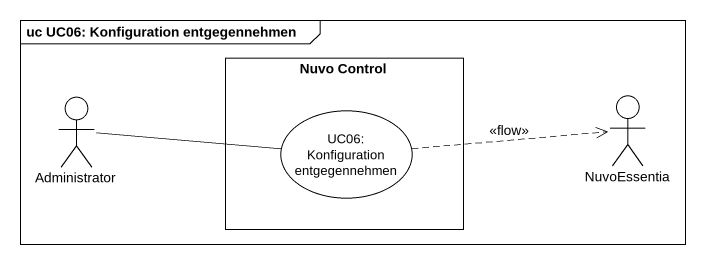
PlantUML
@startuml
mainframe uc UC06: Konfiguration entgegennehmen
rectangle "Nuvo Control" as Nuvo_Control {
  usecase "UC06: Konfiguration entgegennehmen" as UC06_Konfiguration
}
actor Administrator
actor NuvoEssentia
Administrator -right- UC06_Konfiguration
UC06_Konfiguration .right.> NuvoEssentia : <<flow>>
@enduml
